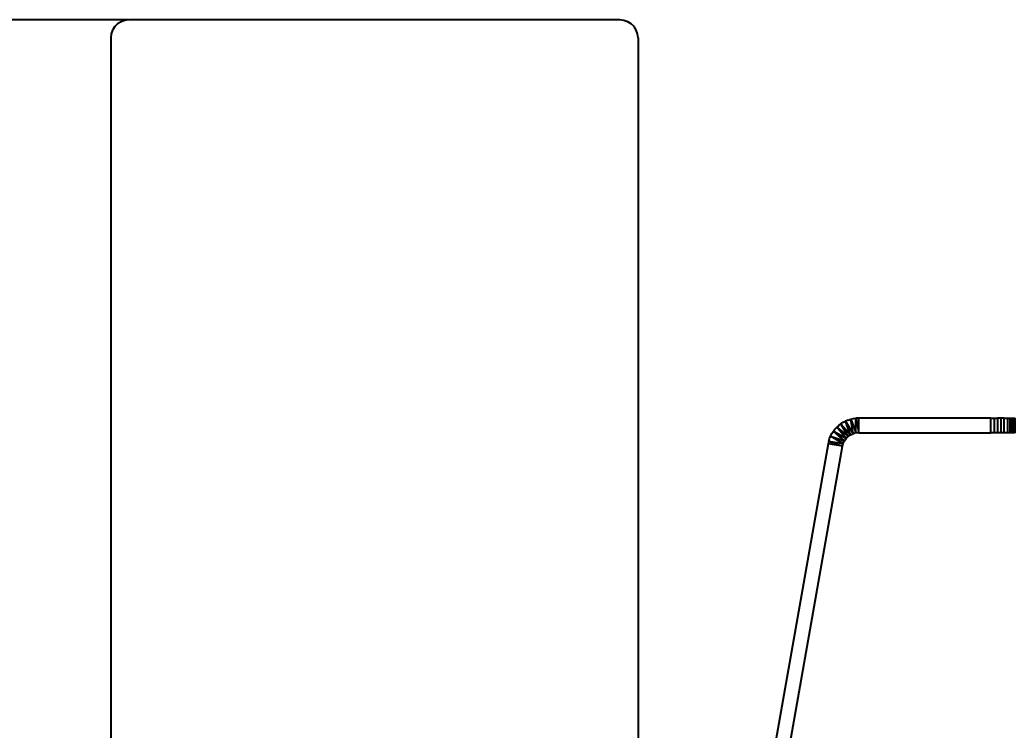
# Model space of a CAD drawing. Header units: millimetres. Extents: x 1918 to 7324, y -1954 to 2054.
# Drawn here: x 3678 to 4239, y -121 to 279 of the extents above; entities that cross this region are included whole.
import ezdxf

# ---------------------------------------------------------------- set-up
doc = ezdxf.new("R2010")
doc.units = ezdxf.units.MM
doc.layers.add('DIMS', color=7, linetype='Continuous')
doc.dimstyles.new('ISO-25', dxfattribs={"dimtxt": 2.5, "dimasz": 2.5, "dimexe": 1.25, "dimexo": 0.625, "dimtad": 1, "dimtxsty": 'Standard', "dimcen": 2.5, "dimadec": 0, "dimazin": 0, "dimtfac": 1, "dimtmove": 0, "dimatfit": 3, "dimfxl": 1, "dimarcsym": 0})

# ---------------------------------------------------------------- blocks, each defined once
blk = doc.blocks.new('*D11')
at = {"layer": 'Defpoints', "color": 0, "transparency": 16777216}
for p in [(3739.31, 279.45), (3371.23, -615.58), (3723.92, -615.58)]:
    blk.add_point(p, dxfattribs=at)
at = {"layer": 'DIMS', "color": 0, "lineweight": -2, "transparency": 16777216}
for p, q in [((3738.81, 279.45), (3370.73, 279.45)), ((3371.23, 239.45), (3371.23, -101.27)), ((3371.23, -575.58), (3371.23, -223.77)), ((3723.42, -615.58), (3370.73, -615.58))]:
    blk.add_line(p, q, dxfattribs=at)
at = {"layer": 'DIMS', "color": 0, "transparency": 16777216}
for points in [[(3364.56, 239.45), (3377.89, 239.45), (3371.23, 279.45)], [(3364.56, -575.58), (3377.89, -575.58), (3371.23, -615.58)]]:
    blk.add_solid(points, dxfattribs=at)
at = {"layer": 'DIMS', "color": 0, "transparency": 16777216, "insert": (3371.23, -162.52), "char_height": 55, "attachment_point": 5, "rotation": 90}
blk.add_mtext('90', dxfattribs=at)

msp = doc.modelspace()

# ---------------------------------------------------------------- linework, layer by layer
for p, q in [((3731.29, 275.65), (3730.06, 273.73)), ((3732.91, 277.25), (3731.29, 275.65)), ((3734.86, 278.45), (3732.91, 277.25)), ((3737.02, 279.2), (3734.86, 278.45)), ((3739.31, 279.45), (3737.02, 279.2)), ((4016.23, 279.45), (3739.31, 279.45)), ((4018.51, 279.2), (4016.23, 279.45)), ((4020.68, 278.45), (4018.51, 279.2)), ((4022.62, 277.25), (4020.68, 278.45)), ((4024.25, 275.65), (4022.62, 277.25)), ((4025.47, 273.73), (4024.25, 275.65)), ((3729.31, 271.6), (3729.05, 269.35)), ((3730.06, 273.73), (3729.31, 271.6)), ((4026.23, 271.6), (4025.47, 273.73)), ((4026.49, 269.35), (4026.23, 271.6)), ((3729.05, 269.35), (3729.05, -129.84)), ((4026.49, 269.35), (4026.49, -129.84)), ((4139.68, 50.88), (4138.56, 49.85)), ((4139.68, 50.88), (4140.89, 51.81)), ((4140.89, 51.81), (4142.17, 52.63)), ((4140.89, 51.81), (4146.27, 45.52)), ((4144.95, 44.6), (4140.89, 51.81)), ((4142.17, 52.63), (4143.52, 53.33)), ((4144.92, 53.91), (4143.52, 53.33)), ((4146.27, 45.52), (4143.52, 53.33)), ((4143.52, 53.33), (4147.73, 46.2)), ((4144.92, 53.91), (4146.38, 54.37)), ((4146.38, 54.37), (4147.86, 54.7)), ((4147.73, 46.2), (4146.38, 54.37)), ((4146.38, 54.37), (4149.29, 46.62)), ((4147.86, 54.7), (4149.37, 54.89)), ((4149.29, 46.62), (4149.37, 54.89)), ((4150.89, 54.96), (4149.37, 54.89)), ((4149.37, 54.89), (4150.89, 46.76)), ((4150.89, 46.76), (4150.89, 54.96)), ((4225.36, 54.96), (4150.89, 54.96)), ((4225.36, 46.76), (4225.36, 54.96)), ((4225.36, 54.96), (4227.26, 54.96)), ((4227.26, 54.96), (4227.26, 46.76)), ((4227.26, 54.96), (4229.22, 54.96)), ((4229.22, 54.96), (4229.22, 46.76)), ((4231.17, 54.96), (4229.22, 54.96)), ((4231.17, 54.96), (4231.17, 46.76)), ((4233.04, 54.96), (4231.17, 54.96)), ((4233.04, 46.76), (4233.04, 54.96)), ((4233.04, 54.96), (4234.75, 54.96)), ((4234.75, 54.96), (4234.75, 46.76)), ((4234.75, 54.96), (4236.24, 54.96)), ((4236.24, 54.96), (4237.47, 54.96)), ((4236.24, 54.96), (4236.24, 46.76)), ((4237.47, 54.96), (4238.37, 54.96)), ((4237.47, 46.76), (4237.47, 54.96)), ((4238.37, 54.96), (4238.93, 54.96)), ((4238.37, 54.96), (4238.37, 46.76)), ((4238.93, 54.96), (4239.12, 54.96)), ((4238.93, 46.76), (4238.93, 54.96)), ((4239.12, 46.76), (4239.12, 54.96)), ((4135.09, 44.89), (4135.79, 46.24)), ((4135.79, 46.24), (4136.61, 47.53)), ((4136.61, 47.53), (4137.53, 48.73)), ((4136.61, 47.53), (4143.82, 43.46)), ((4142.89, 42.14), (4136.61, 47.53)), ((4137.53, 48.73), (4138.56, 49.85)), ((4143.82, 43.46), (4138.56, 49.85)), ((4138.56, 49.85), (4144.95, 44.6)), ((4144.95, 44.6), (4146.27, 45.52)), ((4146.27, 45.52), (4147.73, 46.2)), ((4149.29, 46.62), (4147.73, 46.2)), ((4150.89, 46.76), (4149.29, 46.62)), ((4150.89, 46.76), (4225.36, 46.76)), ((4227.26, 46.76), (4225.36, 46.76)), ((4229.22, 46.76), (4227.26, 46.76)), ((4231.17, 46.76), (4229.22, 46.76)), ((4233.04, 46.76), (4231.17, 46.76)), ((4234.75, 46.76), (4233.04, 46.76)), ((4236.24, 46.76), (4234.75, 46.76)), ((4237.47, 46.76), (4236.24, 46.76)), ((4238.37, 46.76), (4237.47, 46.76)), ((4238.93, 46.76), (4238.37, 46.76)), ((4239.12, 46.76), (4238.93, 46.76)), ((4133.72, 40.55), (4103.67, -129.84)), ((4134.05, 42.04), (4133.72, 40.55)), ((4141.8, 39.13), (4133.72, 40.55)), ((4134.05, 42.04), (4134.5, 43.49)), ((4134.05, 42.04), (4142.21, 40.68)), ((4134.05, 42.04), (4141.8, 39.13)), ((4134.5, 43.49), (4135.09, 44.89)), ((4142.21, 40.68), (4135.09, 44.89)), ((4135.09, 44.89), (4142.89, 42.14)), ((4141.8, 39.13), (4142.21, 40.68)), ((4142.21, 40.68), (4142.89, 42.14)), ((4142.89, 42.14), (4143.82, 43.46)), ((4143.82, 43.46), (4144.95, 44.6)), ((4111.75, -131.26), (4141.8, 39.13))]:
    msp.add_line(p, q)

# ---------------------------------------------------------------- dimensions: what is measured, and where the dimension line sits
at = {"layer": 'DIMS'}
dim = msp.add_linear_dim(base=(3371.23, -615.58), p1=(3739.31, 279.45), p2=(3723.92, -615.58), angle=270, text='90', dimstyle='ISO-25', override={"dimtxt": 55, "dimasz": 40, "dimexe": 0.5, "dimexo": 0.5, "dimgap": 20, "dimtad": 0, "dimtih": 1, "dimtoh": 1, "dimdec": 0, "dimzin": 0, "dimadec": 2, "dimtfac": 2, "dimtdec": 1, "dimtzin": 0}, dxfattribs=at)
dim.commit()
dim.dimension.update_dxf_attribs({"geometry": '*D11', "text_midpoint": (3371.23, -162.52), "dimtype": 160, "text_rotation": 90})

doc.saveas('drawing.dxf')
